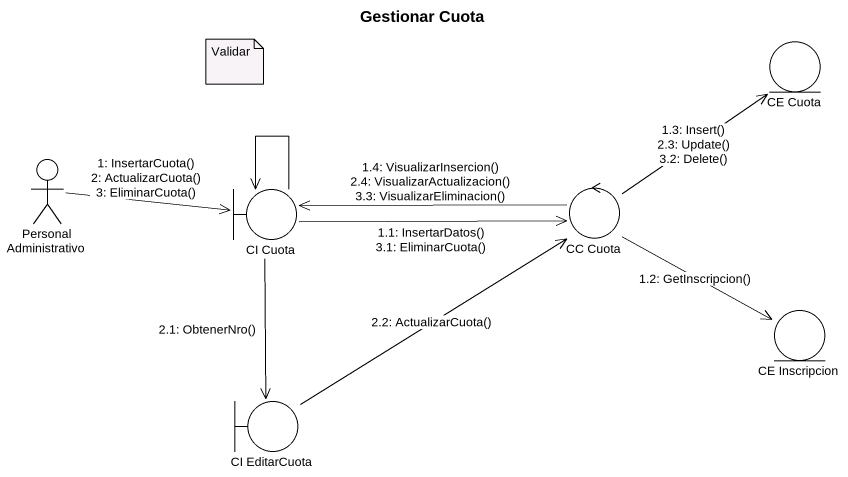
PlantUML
@startuml
title Gestionar Cuota
entity "CE Cuota" as CE_Cuota
actor "Personal Administrativo" as Personal_Administrativo
boundary "CI Cuota" as CI_Cuota
control "CC Cuota" as CC_Cuota
entity "CE Inscripcion" as CE_Inscripcion
boundary "CI EditarCuota" as CI_EditarCuota
CI_Cuota --> CI_Cuota
Personal_Administrativo -right-> CI_Cuota : 1: InsertarCuota()\n2: ActualizarCuota()\n3: EliminarCuota()
CI_Cuota -right-> CC_Cuota : 1.1: InsertarDatos()\n3.1: EliminarCuota()
CC_Cuota -right-> CE_Inscripcion : 1.2: GetInscripcion()
CC_Cuota -up-> CE_Cuota : 1.3: Insert()\n2.3: Update()\n3.2: Delete()
CC_Cuota -left-> CI_Cuota : 1.4: VisualizarInsercion()\n2.4: VisualizarActualizacion()\n3.3: VisualizarEliminacion()
CI_Cuota --> CI_EditarCuota : 2.1: ObtenerNro()
CI_EditarCuota -up-> CC_Cuota : 2.2: ActualizarCuota()
note as N1
  Validar
end note
@enduml
